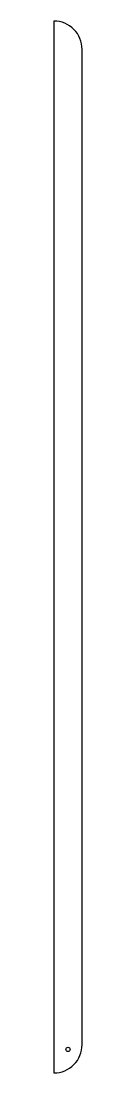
# Model space of a CAD drawing. Extents: x 0 to 47, y 0 to 1743.
import ezdxf

# ---------------------------------------------------------------- set-up
doc = ezdxf.new("R2010")
doc.units = 0
doc.layers.get('0').update_dxf_attribs({"linetype": 'CONTINUOUS'})

msp = doc.modelspace()

# ---------------------------------------------------------------- linework, layer by layer
msp.add_lwpolyline([(0, 0), (0, 0, 0.414214), (47, 47), (47, 1696, 0.414214), (0, 1743), (0, 1743)], format="xyb", close=True)
msp.add_circle((23.5, 39), 3.5)

doc.saveas('drawing.dxf')
